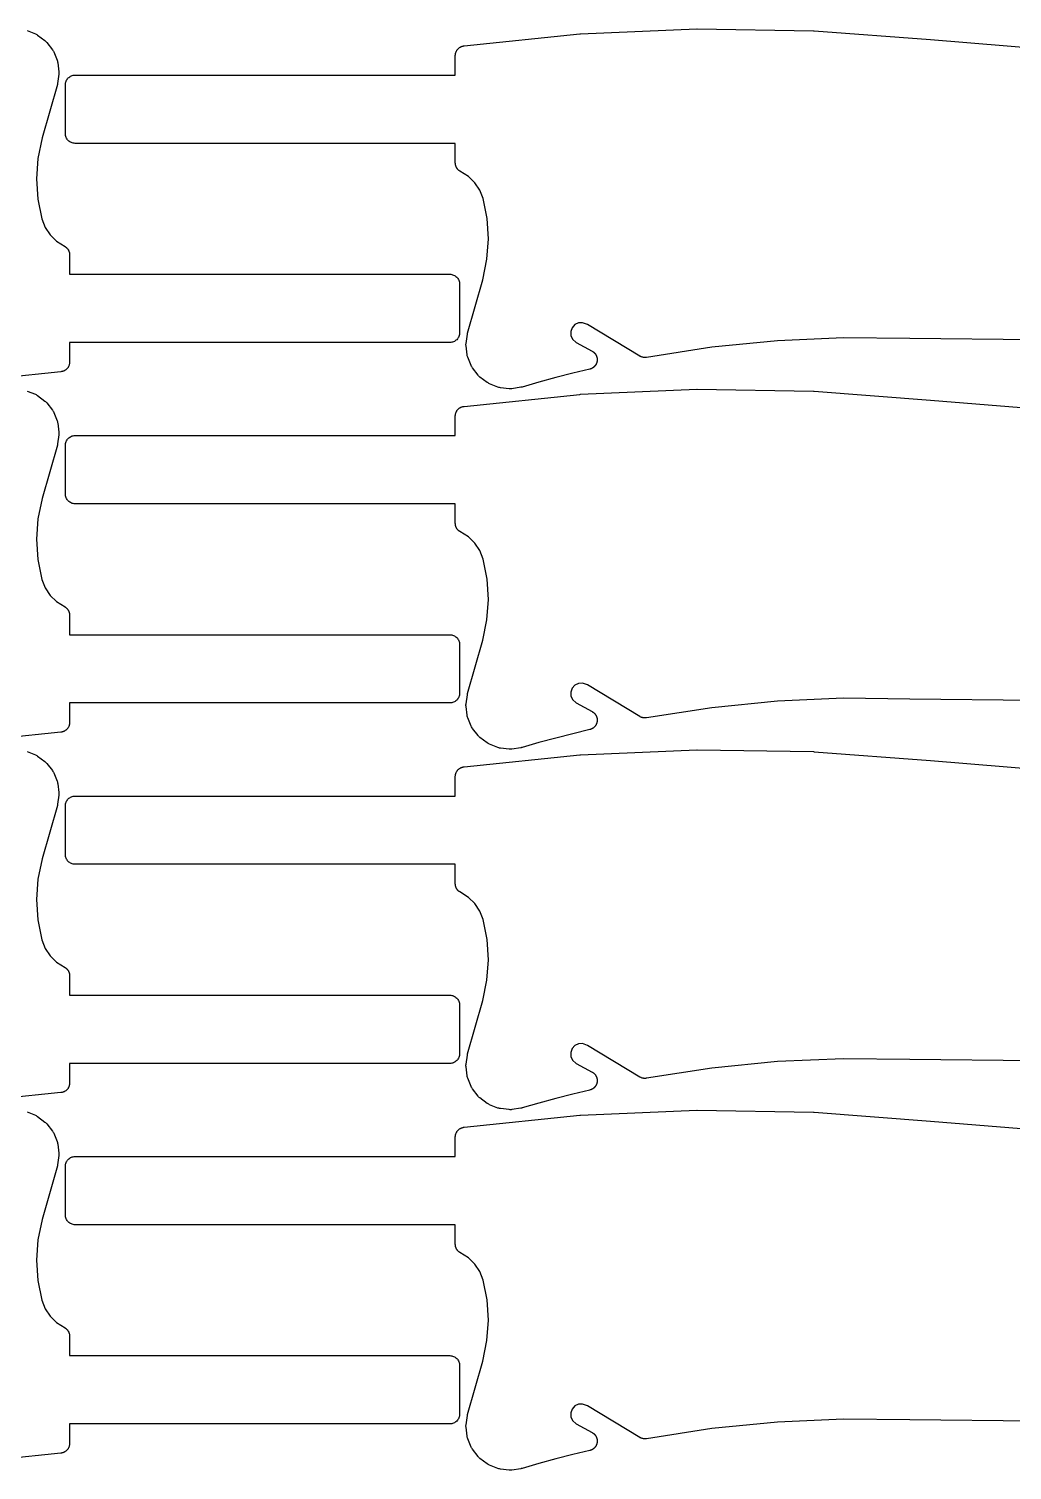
# Model space of a CAD drawing. Header units: metres. Extents: x 0 to 3000, y 0 to 1240.
# Drawn here: x 1096.5 to 1298.2, y 591.6 to 887.3 of the extents above; entities that cross this region are included whole.
import ezdxf

# ---------------------------------------------------------------- set-up
doc = ezdxf.new("R2010")
doc.units = ezdxf.units.M

msp = doc.modelspace()

# ---------------------------------------------------------------- linework, layer by layer
at = {"color": 1}
for points in [[(1302.73, 823.47), (1277.26, 823.74), (1277.26, 823.74), (1277.26, 823.74), (1263.65, 823.9), (1250.12, 823.3), (1236.65, 821.97), (1223.2, 819.89), (1223.19, 819.89), (1223.18, 819.89), (1223.09, 819.88), (1223, 819.87), (1222.99, 819.87), (1222.98, 819.87), (1222.89, 819.87), (1222.81, 819.87), (1222.8, 819.87), (1222.79, 819.87), (1222.7, 819.88), (1222.61, 819.89), (1222.6, 819.89), (1222.59, 819.89), (1222.5, 819.91), (1222.42, 819.92), (1222.41, 819.93), (1222.4, 819.93), (1222.31, 819.95), (1222.23, 819.98), (1222.22, 819.98), (1222.21, 819.98), (1222.13, 820.02), (1222.05, 820.05), (1222.04, 820.06), (1222.03, 820.06), (1221.95, 820.1), (1221.87, 820.14), (1221.87, 820.15), (1221.86, 820.15), (1211.09, 826.64), (1210.09, 827), (1209.28, 826.96), (1208.55, 826.61), (1207.97, 825.98), (1207.68, 825.18), (1207.72, 824.37), (1208.07, 823.63), (1208.81, 822.95), (1212.07, 821.17), (1212.11, 821.15), (1212.16, 821.12), (1212.2, 821.09), (1212.24, 821.07), (1212.28, 821.04), (1212.32, 821.01), (1212.36, 820.98), (1212.4, 820.95), (1212.43, 820.92), (1212.47, 820.88), (1212.5, 820.85), (1212.54, 820.82), (1212.57, 820.78), (1212.61, 820.74), (1212.64, 820.71), (1212.67, 820.67), (1212.7, 820.63), (1212.73, 820.59), (1212.76, 820.55), (1212.79, 820.51), (1212.81, 820.47), (1212.84, 820.43), (1212.86, 820.38), (1212.89, 820.34), (1212.91, 820.3), (1212.93, 820.25), (1212.95, 820.21), (1212.97, 820.17), (1212.98, 820.12), (1213, 820.07), (1213.02, 820.03), (1213.03, 819.98), (1213.04, 819.93), (1213.06, 819.88), (1213.07, 819.84), (1213.08, 819.79), (1213.09, 819.74), (1213.09, 819.69), (1213.1, 819.64), (1213.11, 819.59), (1213.11, 819.54), (1213.11, 819.5), (1213.11, 819.45), (1213.11, 819.4), (1213.11, 819.35), (1213.11, 819.3), (1213.11, 819.25), (1213.1, 819.2), (1213.09, 819.15), (1213.09, 819.1), (1213.08, 819.06), (1213.07, 819.01), (1213.06, 818.96), (1213.05, 818.91), (1213.04, 818.87), (1213.02, 818.82), (1213.01, 818.77), (1212.99, 818.72), (1212.97, 818.68), (1212.96, 818.63), (1212.93, 818.59), (1212.91, 818.54), (1212.89, 818.5), (1212.87, 818.46), (1212.84, 818.42), (1212.82, 818.37), (1212.79, 818.33), (1212.77, 818.29), (1212.74, 818.25), (1212.71, 818.21), (1212.68, 818.17), (1212.65, 818.13), (1212.62, 818.1), (1212.58, 818.06), (1212.55, 818.02), (1212.52, 817.99), (1212.48, 817.96), (1212.44, 817.92), (1212.41, 817.89), (1212.37, 817.86), (1212.33, 817.83), (1212.29, 817.8), (1212.25, 817.77), (1212.21, 817.74), (1212.17, 817.72), (1212.13, 817.69), (1212.08, 817.67), (1212.04, 817.64), (1212, 817.62), (1211.95, 817.6), (1211.91, 817.58), (1211.86, 817.56), (1211.82, 817.54), (1211.77, 817.53), (1211.72, 817.51), (1211.68, 817.5), (1211.63, 817.48), (1211.58, 817.47), (1208.09, 816.63), (1204.62, 815.74), (1201.17, 814.8), (1197.72, 813.81), (1197.69, 813.8), (1197.66, 813.79), (1197.6, 813.78), (1197.53, 813.76), (1197.53, 813.76), (1197.5, 813.76), (1197.47, 813.75), (1195.62, 813.47), (1195.44, 813.45), (1195.26, 813.44), (1195.08, 813.46), (1193.25, 813.67), (1193.08, 813.69), (1192.91, 813.74), (1192.74, 813.79), (1191.02, 814.48), (1190.86, 814.55), (1190.71, 814.64), (1190.56, 814.74), (1189.06, 815.86), (1188.92, 815.98), (1188.79, 816.1), (1188.68, 816.24), (1187.53, 817.73), (1187.43, 817.87), (1187.34, 818.03), (1187.27, 818.19), (1186.56, 819.9), (1186.5, 820.06), (1186.46, 820.23), (1186.43, 820.41), (1186.2, 822.24), (1186.18, 822.41), (1186.19, 822.59), (1186.2, 822.77), (1186.47, 824.63), (1186.47, 824.66), (1186.48, 824.7), (1186.49, 824.76), (1186.5, 824.82), (1186.51, 824.86), (1186.52, 824.89), (1189.62, 835.83), (1190.5, 840.02), (1190.79, 844.19), (1190.52, 848.37), (1189.69, 852.45), (1189, 854.21), (1187.98, 855.73), (1186.68, 857.01), (1184.93, 858.11), (1184.91, 858.12), (1184.89, 858.14), (1184.83, 858.18), (1184.77, 858.22), (1184.75, 858.24), (1184.73, 858.25), (1184.68, 858.3), (1184.62, 858.35), (1184.6, 858.37), (1184.59, 858.38), (1184.54, 858.44), (1184.49, 858.49), (1184.47, 858.51), (1184.45, 858.53), (1184.41, 858.59), (1184.37, 858.65), (1184.35, 858.67), (1184.34, 858.69), (1184.3, 858.75), (1184.26, 858.81), (1184.25, 858.83), (1184.24, 858.86), (1184.21, 858.92), (1184.17, 858.99), (1184.16, 859.01), (1184.15, 859.03), (1184.13, 859.1), (1184.1, 859.17), (1184.09, 859.19), (1184.09, 859.22), (1184.07, 859.29), (1184.05, 859.36), (1184.04, 859.38), (1184.04, 859.41), (1184.03, 859.48), (1184.02, 859.55), (1184.01, 859.58), (1184.01, 859.6), (1184.01, 859.68), (1184, 859.75), (1184, 859.77), (1184, 859.8), (1184, 863.8), (1106, 863.8), (1105.8, 863.81), (1105.61, 863.84), (1105.42, 863.88), (1105.23, 863.95), (1105.06, 864.03), (1104.89, 864.14), (1104.73, 864.25), (1104.59, 864.38), (1104.45, 864.53), (1104.34, 864.69), (1104.24, 864.86), (1104.15, 865.03), (1104.09, 865.22), (1104.04, 865.41), (1104.01, 865.6), (1104, 865.8), (1104, 875.8), (1104.01, 875.99), (1104.04, 876.19), (1104.09, 876.38), (1104.15, 876.56), (1104.24, 876.74), (1104.34, 876.91), (1104.45, 877.07), (1104.59, 877.21), (1104.73, 877.34), (1104.89, 877.46), (1105.06, 877.56), (1105.23, 877.65), (1105.42, 877.71), (1105.61, 877.76), (1105.8, 877.79), (1106, 877.8), (1184, 877.8), (1184, 881.8), (1184, 881.89), (1184.01, 881.98), (1184.01, 881.99), (1184.01, 881.99), (1184.02, 882.09), (1184.04, 882.18), (1184.04, 882.18), (1184.04, 882.19), (1184.06, 882.28), (1184.08, 882.37), (1184.08, 882.37), (1184.09, 882.38), (1184.12, 882.47), (1184.15, 882.55), (1184.15, 882.56), (1184.15, 882.56), (1184.19, 882.65), (1184.23, 882.73), (1184.23, 882.74), (1184.24, 882.74), (1184.28, 882.82), (1184.33, 882.9), (1184.33, 882.91), (1184.34, 882.91), (1184.39, 882.98), (1184.45, 883.06), (1184.45, 883.06), (1184.45, 883.07), (1184.52, 883.14), (1184.58, 883.21), (1184.58, 883.21), (1184.59, 883.21), (1184.65, 883.28), (1184.72, 883.34), (1184.73, 883.34), (1184.73, 883.34), (1184.81, 883.4), (1184.88, 883.46), (1184.88, 883.46), (1184.89, 883.46), (1184.97, 883.51), (1185.05, 883.56), (1185.05, 883.56), (1185.06, 883.56), (1185.14, 883.6), (1185.23, 883.64), (1185.23, 883.64), (1185.23, 883.65), (1185.32, 883.68), (1185.41, 883.71), (1185.41, 883.71), (1185.42, 883.71), (1185.51, 883.74), (1185.6, 883.76), (1185.6, 883.76), (1185.61, 883.76), (1185.7, 883.77), (1185.79, 883.79), (1209.56, 886.25), (1209.68, 886.26), (1233.53, 887.29), (1233.65, 887.29), (1257.52, 886.9), (1257.64, 886.89), (1281.46, 885.07), (1281.46, 885.07), (1281.47, 885.07), (1321.25, 881.82)], [(1096.13, 886.94), (1097.85, 886.26), (1098.01, 886.19), (1098.16, 886.1), (1098.31, 886), (1099.81, 884.87), (1099.95, 884.76), (1100.08, 884.63), (1100.19, 884.49), (1101.34, 883.01), (1101.44, 882.86), (1101.53, 882.71), (1101.6, 882.55), (1102.31, 880.84), (1102.37, 880.67), (1102.41, 880.5), (1102.44, 880.33), (1102.67, 878.5), (1102.69, 878.32), (1102.69, 878.14), (1102.67, 877.97), (1102.4, 876.11), (1102.4, 876.07), (1102.39, 876.04), (1102.38, 875.98), (1102.37, 875.92), (1102.36, 875.88), (1102.35, 875.85), (1099.25, 864.9), (1098.37, 860.72), (1098.08, 856.55), (1098.35, 852.37), (1099.18, 848.29), (1099.87, 846.53), (1100.89, 845.01), (1102.19, 843.73), (1103.94, 842.63), (1103.96, 842.61), (1103.98, 842.6), (1104.04, 842.56), (1104.1, 842.52), (1104.12, 842.5), (1104.14, 842.48), (1104.19, 842.43), (1104.25, 842.39), (1104.27, 842.37), (1104.29, 842.35), (1104.33, 842.3), (1104.38, 842.25), (1104.4, 842.23), (1104.42, 842.21), (1104.46, 842.15), (1104.5, 842.09), (1104.52, 842.07), (1104.53, 842.05), (1104.57, 841.99), (1104.61, 841.93), (1104.62, 841.9), (1104.63, 841.88), (1104.67, 841.81), (1104.7, 841.75), (1104.71, 841.73), (1104.72, 841.7), (1104.74, 841.63), (1104.77, 841.57), (1104.78, 841.54), (1104.78, 841.52), (1104.8, 841.45), (1104.82, 841.38), (1104.83, 841.35), (1104.83, 841.33), (1104.84, 841.26), (1104.86, 841.18), (1104.86, 841.16), (1104.86, 841.13), (1104.86, 841.06), (1104.87, 840.99), (1104.87, 840.96), (1104.87, 840.94), (1104.87, 836.94), (1182.87, 836.94), (1183.07, 836.93), (1183.26, 836.9), (1183.45, 836.85), (1183.64, 836.78), (1183.81, 836.7), (1183.98, 836.6), (1184.14, 836.48), (1184.29, 836.35), (1184.42, 836.21), (1184.53, 836.05), (1184.63, 835.88), (1184.72, 835.7), (1184.78, 835.52), (1184.83, 835.33), (1184.86, 835.13), (1184.87, 834.94), (1184.87, 824.94), (1184.86, 824.74), (1184.83, 824.55), (1184.78, 824.36), (1184.72, 824.17), (1184.63, 823.99), (1184.53, 823.83), (1184.42, 823.67), (1184.29, 823.52), (1184.14, 823.39), (1183.98, 823.27), (1183.81, 823.17), (1183.64, 823.09), (1183.45, 823.02), (1183.26, 822.98), (1183.07, 822.95), (1182.87, 822.94), (1104.87, 822.94), (1104.87, 818.94), (1104.87, 818.84), (1104.86, 818.75), (1104.86, 818.75), (1104.86, 818.74), (1104.85, 818.65), (1104.83, 818.56), (1104.83, 818.55), (1104.83, 818.55), (1104.81, 818.46), (1104.79, 818.37), (1104.79, 818.36), (1104.78, 818.36), (1104.75, 818.27), (1104.72, 818.18), (1104.72, 818.18), (1104.72, 818.17), (1104.68, 818.09), (1104.64, 818), (1104.64, 818), (1104.63, 817.99), (1104.59, 817.91), (1104.54, 817.83), (1104.54, 817.83), (1104.53, 817.83), (1104.48, 817.75), (1104.42, 817.68), (1104.42, 817.67), (1104.42, 817.67), (1104.35, 817.6), (1104.29, 817.53), (1104.29, 817.53), (1104.29, 817.52), (1104.22, 817.46), (1104.15, 817.4), (1104.14, 817.39), (1104.14, 817.39), (1104.06, 817.34), (1103.99, 817.28), (1103.99, 817.28), (1103.98, 817.27), (1103.9, 817.23), (1103.82, 817.18), (1103.82, 817.18), (1103.81, 817.17), (1103.73, 817.13), (1103.65, 817.09), (1103.64, 817.09), (1103.64, 817.09), (1103.55, 817.06), (1103.46, 817.03), (1103.46, 817.02), (1103.45, 817.02), (1103.36, 817), (1103.27, 816.98), (1103.27, 816.98), (1103.26, 816.98), (1103.17, 816.96), (1103.08, 816.95), (1079.31, 814.49)], [(1302.73, 749.52), (1277.26, 749.79), (1277.26, 749.79), (1277.26, 749.79), (1263.65, 749.95), (1250.12, 749.35), (1236.65, 748.02), (1223.2, 745.94), (1223.19, 745.94), (1223.18, 745.94), (1223.09, 745.93), (1223, 745.92), (1222.99, 745.92), (1222.98, 745.92), (1222.89, 745.92), (1222.81, 745.92), (1222.8, 745.92), (1222.79, 745.92), (1222.7, 745.93), (1222.61, 745.94), (1222.6, 745.94), (1222.59, 745.94), (1222.5, 745.96), (1222.42, 745.97), (1222.41, 745.98), (1222.4, 745.98), (1222.31, 746), (1222.23, 746.03), (1222.22, 746.03), (1222.21, 746.04), (1222.13, 746.07), (1222.05, 746.1), (1222.04, 746.11), (1222.03, 746.11), (1221.95, 746.15), (1221.87, 746.19), (1221.87, 746.2), (1221.86, 746.2), (1211.09, 752.69), (1210.09, 753.05), (1209.28, 753.01), (1208.55, 752.66), (1207.97, 752.03), (1207.68, 751.23), (1207.72, 750.42), (1208.07, 749.68), (1208.81, 749), (1212.07, 747.22), (1212.11, 747.2), (1212.16, 747.17), (1212.2, 747.14), (1212.24, 747.12), (1212.28, 747.09), (1212.32, 747.06), (1212.36, 747.03), (1212.4, 747), (1212.43, 746.97), (1212.47, 746.94), (1212.5, 746.9), (1212.54, 746.87), (1212.57, 746.83), (1212.61, 746.8), (1212.64, 746.76), (1212.67, 746.72), (1212.7, 746.68), (1212.73, 746.64), (1212.76, 746.6), (1212.79, 746.56), (1212.81, 746.52), (1212.84, 746.48), (1212.86, 746.44), (1212.89, 746.39), (1212.91, 746.35), (1212.93, 746.3), (1212.95, 746.26), (1212.97, 746.22), (1212.98, 746.17), (1213, 746.12), (1213.02, 746.08), (1213.03, 746.03), (1213.04, 745.98), (1213.06, 745.93), (1213.07, 745.89), (1213.08, 745.84), (1213.09, 745.79), (1213.09, 745.74), (1213.1, 745.69), (1213.11, 745.65), (1213.11, 745.6), (1213.11, 745.55), (1213.11, 745.5), (1213.11, 745.45), (1213.11, 745.4), (1213.11, 745.35), (1213.11, 745.3), (1213.1, 745.25), (1213.09, 745.2), (1213.09, 745.15), (1213.08, 745.11), (1213.07, 745.06), (1213.06, 745.01), (1213.05, 744.96), (1213.04, 744.92), (1213.02, 744.87), (1213.01, 744.82), (1212.99, 744.78), (1212.97, 744.73), (1212.96, 744.68), (1212.93, 744.64), (1212.91, 744.59), (1212.89, 744.55), (1212.87, 744.51), (1212.84, 744.47), (1212.82, 744.42), (1212.79, 744.38), (1212.77, 744.34), (1212.74, 744.3), (1212.71, 744.26), (1212.68, 744.22), (1212.65, 744.18), (1212.62, 744.15), (1212.58, 744.11), (1212.55, 744.08), (1212.52, 744.04), (1212.48, 744.01), (1212.44, 743.97), (1212.41, 743.94), (1212.37, 743.91), (1212.33, 743.88), (1212.29, 743.85), (1212.25, 743.82), (1212.21, 743.79), (1212.17, 743.77), (1212.13, 743.74), (1212.08, 743.72), (1212.04, 743.69), (1212, 743.67), (1211.95, 743.65), (1211.91, 743.63), (1211.86, 743.61), (1211.82, 743.6), (1211.77, 743.58), (1211.72, 743.56), (1211.68, 743.55), (1211.63, 743.54), (1211.58, 743.52), (1208.09, 742.68), (1204.62, 741.79), (1201.17, 740.85), (1197.72, 739.86), (1197.69, 739.85), (1197.66, 739.84), (1197.6, 739.83), (1197.53, 739.81), (1197.53, 739.81), (1197.5, 739.81), (1197.47, 739.8), (1195.62, 739.52), (1195.44, 739.5), (1195.26, 739.49), (1195.08, 739.51), (1193.25, 739.72), (1193.08, 739.74), (1192.91, 739.79), (1192.74, 739.84), (1191.02, 740.53), (1190.86, 740.6), (1190.71, 740.69), (1190.56, 740.79), (1189.06, 741.92), (1188.92, 742.03), (1188.79, 742.16), (1188.68, 742.29), (1187.53, 743.78), (1187.43, 743.92), (1187.34, 744.08), (1187.27, 744.24), (1186.56, 745.95), (1186.5, 746.11), (1186.46, 746.28), (1186.43, 746.46), (1186.2, 748.29), (1186.18, 748.46), (1186.19, 748.64), (1186.2, 748.82), (1186.47, 750.68), (1186.47, 750.71), (1186.48, 750.75), (1186.49, 750.81), (1186.5, 750.87), (1186.51, 750.91), (1186.52, 750.94), (1189.62, 761.89), (1190.5, 766.07), (1190.79, 770.24), (1190.52, 774.42), (1189.69, 778.5), (1189, 780.26), (1187.98, 781.78), (1186.68, 783.06), (1184.93, 784.16), (1184.91, 784.17), (1184.89, 784.19), (1184.83, 784.23), (1184.77, 784.27), (1184.75, 784.29), (1184.73, 784.3), (1184.68, 784.35), (1184.62, 784.4), (1184.6, 784.42), (1184.59, 784.44), (1184.54, 784.49), (1184.49, 784.54), (1184.47, 784.56), (1184.45, 784.58), (1184.41, 784.64), (1184.37, 784.7), (1184.35, 784.72), (1184.34, 784.74), (1184.3, 784.8), (1184.26, 784.86), (1184.25, 784.88), (1184.24, 784.91), (1184.21, 784.97), (1184.17, 785.04), (1184.16, 785.06), (1184.15, 785.08), (1184.13, 785.15), (1184.1, 785.22), (1184.09, 785.24), (1184.09, 785.27), (1184.07, 785.34), (1184.05, 785.41), (1184.04, 785.43), (1184.04, 785.46), (1184.03, 785.53), (1184.02, 785.6), (1184.01, 785.63), (1184.01, 785.65), (1184.01, 785.73), (1184, 785.8), (1184, 785.82), (1184, 785.85), (1184, 789.85), (1106, 789.85), (1105.8, 789.86), (1105.61, 789.89), (1105.42, 789.94), (1105.23, 790), (1105.06, 790.09), (1104.89, 790.19), (1104.73, 790.3), (1104.59, 790.44), (1104.45, 790.58), (1104.34, 790.74), (1104.24, 790.91), (1104.15, 791.08), (1104.09, 791.27), (1104.04, 791.46), (1104.01, 791.65), (1104, 791.85), (1104, 801.85), (1104.01, 802.05), (1104.04, 802.24), (1104.09, 802.43), (1104.15, 802.61), (1104.24, 802.79), (1104.34, 802.96), (1104.45, 803.12), (1104.59, 803.26), (1104.73, 803.4), (1104.89, 803.51), (1105.06, 803.61), (1105.23, 803.7), (1105.42, 803.76), (1105.61, 803.81), (1105.8, 803.84), (1106, 803.85), (1184, 803.85), (1184, 807.85), (1184, 807.94), (1184.01, 808.04), (1184.01, 808.04), (1184.01, 808.05), (1184.02, 808.14), (1184.04, 808.23), (1184.04, 808.23), (1184.04, 808.24), (1184.06, 808.33), (1184.08, 808.42), (1184.08, 808.43), (1184.09, 808.43), (1184.12, 808.52), (1184.15, 808.61), (1184.15, 808.61), (1184.15, 808.61), (1184.19, 808.7), (1184.23, 808.78), (1184.23, 808.79), (1184.24, 808.79), (1184.28, 808.87), (1184.33, 808.95), (1184.33, 808.96), (1184.34, 808.96), (1184.39, 809.04), (1184.45, 809.11), (1184.45, 809.11), (1184.45, 809.12), (1184.52, 809.19), (1184.58, 809.26), (1184.58, 809.26), (1184.59, 809.26), (1184.65, 809.33), (1184.72, 809.39), (1184.73, 809.39), (1184.73, 809.4), (1184.81, 809.45), (1184.88, 809.51), (1184.88, 809.51), (1184.89, 809.51), (1184.97, 809.56), (1185.05, 809.61), (1185.05, 809.61), (1185.06, 809.61), (1185.14, 809.65), (1185.23, 809.69), (1185.23, 809.7), (1185.23, 809.7), (1185.32, 809.73), (1185.41, 809.76), (1185.41, 809.76), (1185.42, 809.76), (1185.51, 809.79), (1185.6, 809.81), (1185.6, 809.81), (1185.61, 809.81), (1185.7, 809.82), (1185.79, 809.84), (1209.56, 812.3), (1209.68, 812.31), (1233.53, 813.34), (1233.65, 813.34), (1257.52, 812.95), (1257.64, 812.94), (1281.46, 811.12), (1281.46, 811.12), (1281.47, 811.12), (1321.25, 807.88)], [(1096.13, 812.99), (1097.85, 812.31), (1098.01, 812.24), (1098.16, 812.15), (1098.31, 812.05), (1099.81, 810.92), (1099.95, 810.81), (1100.08, 810.68), (1100.19, 810.55), (1101.34, 809.06), (1101.44, 808.91), (1101.53, 808.76), (1101.6, 808.6), (1102.31, 806.89), (1102.37, 806.72), (1102.41, 806.55), (1102.44, 806.38), (1102.67, 804.55), (1102.69, 804.37), (1102.69, 804.19), (1102.67, 804.02), (1102.4, 802.16), (1102.4, 802.12), (1102.39, 802.09), (1102.38, 802.03), (1102.37, 801.97), (1102.36, 801.93), (1102.35, 801.9), (1099.25, 790.95), (1098.37, 786.77), (1098.08, 782.6), (1098.35, 778.42), (1099.18, 774.34), (1099.87, 772.58), (1100.89, 771.06), (1102.19, 769.78), (1103.94, 768.68), (1103.96, 768.66), (1103.98, 768.65), (1104.04, 768.61), (1104.1, 768.57), (1104.12, 768.55), (1104.14, 768.53), (1104.19, 768.49), (1104.25, 768.44), (1104.27, 768.42), (1104.29, 768.4), (1104.33, 768.35), (1104.38, 768.3), (1104.4, 768.28), (1104.42, 768.26), (1104.46, 768.2), (1104.5, 768.14), (1104.52, 768.12), (1104.53, 768.1), (1104.57, 768.04), (1104.61, 767.98), (1104.62, 767.95), (1104.63, 767.93), (1104.67, 767.87), (1104.7, 767.8), (1104.71, 767.78), (1104.72, 767.75), (1104.74, 767.68), (1104.77, 767.62), (1104.78, 767.59), (1104.78, 767.57), (1104.8, 767.5), (1104.82, 767.43), (1104.83, 767.4), (1104.83, 767.38), (1104.84, 767.31), (1104.86, 767.24), (1104.86, 767.21), (1104.86, 767.18), (1104.86, 767.11), (1104.87, 767.04), (1104.87, 767.01), (1104.87, 766.99), (1104.87, 762.99), (1182.87, 762.99), (1183.07, 762.98), (1183.26, 762.95), (1183.45, 762.9), (1183.64, 762.84), (1183.81, 762.75), (1183.98, 762.65), (1184.14, 762.53), (1184.29, 762.4), (1184.42, 762.26), (1184.53, 762.1), (1184.63, 761.93), (1184.72, 761.75), (1184.78, 761.57), (1184.83, 761.38), (1184.86, 761.18), (1184.87, 760.99), (1184.87, 750.99), (1184.86, 750.79), (1184.83, 750.6), (1184.78, 750.41), (1184.72, 750.22), (1184.63, 750.04), (1184.53, 749.88), (1184.42, 749.72), (1184.29, 749.57), (1184.14, 749.44), (1183.98, 749.32), (1183.81, 749.22), (1183.64, 749.14), (1183.45, 749.07), (1183.26, 749.03), (1183.07, 749), (1182.87, 748.99), (1104.87, 748.99), (1104.87, 744.99), (1104.87, 744.89), (1104.86, 744.8), (1104.86, 744.8), (1104.86, 744.79), (1104.85, 744.7), (1104.83, 744.61), (1104.83, 744.6), (1104.83, 744.6), (1104.81, 744.51), (1104.79, 744.42), (1104.79, 744.41), (1104.78, 744.41), (1104.75, 744.32), (1104.72, 744.23), (1104.72, 744.23), (1104.72, 744.22), (1104.68, 744.14), (1104.64, 744.05), (1104.64, 744.05), (1104.63, 744.04), (1104.59, 743.96), (1104.54, 743.88), (1104.54, 743.88), (1104.53, 743.88), (1104.48, 743.8), (1104.42, 743.73), (1104.42, 743.72), (1104.42, 743.72), (1104.35, 743.65), (1104.29, 743.58), (1104.29, 743.58), (1104.29, 743.57), (1104.22, 743.51), (1104.15, 743.45), (1104.14, 743.45), (1104.14, 743.44), (1104.06, 743.39), (1103.99, 743.33), (1103.99, 743.33), (1103.98, 743.32), (1103.9, 743.28), (1103.82, 743.23), (1103.82, 743.23), (1103.81, 743.22), (1103.73, 743.18), (1103.65, 743.14), (1103.64, 743.14), (1103.64, 743.14), (1103.55, 743.11), (1103.46, 743.08), (1103.46, 743.08), (1103.45, 743.07), (1103.36, 743.05), (1103.27, 743.03), (1103.27, 743.03), (1103.26, 743.03), (1103.17, 743.01), (1103.08, 743), (1079.31, 740.54)], [(1302.73, 675.57), (1277.26, 675.84), (1277.26, 675.84), (1277.26, 675.84), (1263.65, 676), (1250.12, 675.41), (1236.65, 674.07), (1223.2, 671.99), (1223.19, 671.99), (1223.18, 671.99), (1223.09, 671.98), (1223, 671.97), (1222.99, 671.97), (1222.98, 671.97), (1222.89, 671.97), (1222.81, 671.97), (1222.8, 671.97), (1222.79, 671.97), (1222.7, 671.98), (1222.61, 671.99), (1222.6, 671.99), (1222.59, 671.99), (1222.5, 672.01), (1222.42, 672.02), (1222.41, 672.03), (1222.4, 672.03), (1222.31, 672.05), (1222.23, 672.08), (1222.22, 672.08), (1222.21, 672.09), (1222.13, 672.12), (1222.05, 672.15), (1222.04, 672.16), (1222.03, 672.16), (1221.95, 672.2), (1221.87, 672.25), (1221.87, 672.25), (1221.86, 672.25), (1211.09, 678.74), (1210.09, 679.1), (1209.28, 679.06), (1208.55, 678.72), (1207.97, 678.09), (1207.68, 677.28), (1207.72, 676.47), (1208.07, 675.73), (1208.81, 675.05), (1212.07, 673.27), (1212.11, 673.25), (1212.16, 673.22), (1212.2, 673.2), (1212.24, 673.17), (1212.28, 673.14), (1212.32, 673.11), (1212.36, 673.08), (1212.4, 673.05), (1212.43, 673.02), (1212.47, 672.99), (1212.5, 672.95), (1212.54, 672.92), (1212.57, 672.88), (1212.61, 672.85), (1212.64, 672.81), (1212.67, 672.77), (1212.7, 672.73), (1212.73, 672.69), (1212.76, 672.65), (1212.79, 672.61), (1212.81, 672.57), (1212.84, 672.53), (1212.86, 672.49), (1212.89, 672.44), (1212.91, 672.4), (1212.93, 672.36), (1212.95, 672.31), (1212.97, 672.27), (1212.98, 672.22), (1213, 672.17), (1213.02, 672.13), (1213.03, 672.08), (1213.04, 672.03), (1213.06, 671.98), (1213.07, 671.94), (1213.08, 671.89), (1213.09, 671.84), (1213.09, 671.79), (1213.1, 671.74), (1213.11, 671.7), (1213.11, 671.65), (1213.11, 671.6), (1213.11, 671.55), (1213.11, 671.5), (1213.11, 671.45), (1213.11, 671.4), (1213.11, 671.35), (1213.1, 671.3), (1213.09, 671.25), (1213.09, 671.21), (1213.08, 671.16), (1213.07, 671.11), (1213.06, 671.06), (1213.05, 671.01), (1213.04, 670.97), (1213.02, 670.92), (1213.01, 670.87), (1212.99, 670.83), (1212.97, 670.78), (1212.96, 670.74), (1212.93, 670.69), (1212.91, 670.65), (1212.89, 670.6), (1212.87, 670.56), (1212.84, 670.52), (1212.82, 670.47), (1212.79, 670.43), (1212.77, 670.39), (1212.74, 670.35), (1212.71, 670.31), (1212.68, 670.27), (1212.65, 670.23), (1212.62, 670.2), (1212.58, 670.16), (1212.55, 670.13), (1212.52, 670.09), (1212.48, 670.06), (1212.44, 670.02), (1212.41, 669.99), (1212.37, 669.96), (1212.33, 669.93), (1212.29, 669.9), (1212.25, 669.87), (1212.21, 669.84), (1212.17, 669.82), (1212.13, 669.79), (1212.08, 669.77), (1212.04, 669.74), (1212, 669.72), (1211.95, 669.7), (1211.91, 669.68), (1211.86, 669.66), (1211.82, 669.65), (1211.77, 669.63), (1211.72, 669.61), (1211.68, 669.6), (1211.63, 669.59), (1211.58, 669.57), (1208.09, 668.73), (1204.62, 667.84), (1201.17, 666.9), (1197.72, 665.91), (1197.69, 665.9), (1197.66, 665.89), (1197.6, 665.88), (1197.53, 665.86), (1197.53, 665.86), (1197.5, 665.86), (1197.47, 665.85), (1195.62, 665.57), (1195.44, 665.55), (1195.26, 665.54), (1195.08, 665.56), (1193.25, 665.77), (1193.08, 665.79), (1192.91, 665.84), (1192.74, 665.89), (1191.02, 666.58), (1190.86, 666.65), (1190.71, 666.74), (1190.56, 666.84), (1189.06, 667.97), (1188.92, 668.08), (1188.79, 668.21), (1188.68, 668.34), (1187.53, 669.83), (1187.43, 669.97), (1187.34, 670.13), (1187.27, 670.29), (1186.56, 672), (1186.5, 672.16), (1186.46, 672.33), (1186.43, 672.51), (1186.2, 674.34), (1186.18, 674.52), (1186.19, 674.69), (1186.2, 674.87), (1186.47, 676.73), (1186.47, 676.76), (1186.48, 676.8), (1186.49, 676.86), (1186.5, 676.92), (1186.51, 676.96), (1186.52, 676.99), (1189.62, 687.94), (1190.5, 692.12), (1190.79, 696.29), (1190.52, 700.47), (1189.69, 704.55), (1189, 706.31), (1187.98, 707.83), (1186.68, 709.11), (1184.93, 710.21), (1184.91, 710.22), (1184.89, 710.24), (1184.83, 710.28), (1184.77, 710.32), (1184.75, 710.34), (1184.73, 710.35), (1184.68, 710.4), (1184.62, 710.45), (1184.6, 710.47), (1184.59, 710.49), (1184.54, 710.54), (1184.49, 710.59), (1184.47, 710.61), (1184.45, 710.63), (1184.41, 710.69), (1184.37, 710.75), (1184.35, 710.77), (1184.34, 710.79), (1184.3, 710.85), (1184.26, 710.91), (1184.25, 710.94), (1184.24, 710.96), (1184.21, 711.02), (1184.17, 711.09), (1184.16, 711.11), (1184.15, 711.13), (1184.13, 711.2), (1184.1, 711.27), (1184.09, 711.3), (1184.09, 711.32), (1184.07, 711.39), (1184.05, 711.46), (1184.04, 711.48), (1184.04, 711.51), (1184.03, 711.58), (1184.02, 711.65), (1184.01, 711.68), (1184.01, 711.7), (1184.01, 711.78), (1184, 711.85), (1184, 711.87), (1184, 711.9), (1184, 715.9), (1106, 715.9), (1105.8, 715.91), (1105.61, 715.94), (1105.42, 715.99), (1105.23, 716.05), (1105.06, 716.14), (1104.89, 716.24), (1104.73, 716.35), (1104.59, 716.49), (1104.45, 716.63), (1104.34, 716.79), (1104.24, 716.96), (1104.15, 717.13), (1104.09, 717.32), (1104.04, 717.51), (1104.01, 717.7), (1104, 717.9), (1104, 727.9), (1104.01, 728.1), (1104.04, 728.29), (1104.09, 728.48), (1104.15, 728.67), (1104.24, 728.84), (1104.34, 729.01), (1104.45, 729.17), (1104.59, 729.31), (1104.73, 729.45), (1104.89, 729.56), (1105.06, 729.66), (1105.23, 729.75), (1105.42, 729.81), (1105.61, 729.86), (1105.8, 729.89), (1106, 729.9), (1184, 729.9), (1184, 733.9), (1184, 733.99), (1184.01, 734.09), (1184.01, 734.09), (1184.01, 734.1), (1184.02, 734.19), (1184.04, 734.28), (1184.04, 734.29), (1184.04, 734.29), (1184.06, 734.38), (1184.08, 734.47), (1184.08, 734.48), (1184.09, 734.48), (1184.12, 734.57), (1184.15, 734.66), (1184.15, 734.66), (1184.15, 734.67), (1184.19, 734.75), (1184.23, 734.83), (1184.23, 734.84), (1184.24, 734.84), (1184.28, 734.92), (1184.33, 735), (1184.33, 735.01), (1184.34, 735.01), (1184.39, 735.09), (1184.45, 735.16), (1184.45, 735.16), (1184.45, 735.17), (1184.52, 735.24), (1184.58, 735.31), (1184.58, 735.31), (1184.59, 735.31), (1184.65, 735.38), (1184.72, 735.44), (1184.73, 735.44), (1184.73, 735.45), (1184.81, 735.5), (1184.88, 735.56), (1184.88, 735.56), (1184.89, 735.56), (1184.97, 735.61), (1185.05, 735.66), (1185.05, 735.66), (1185.06, 735.66), (1185.14, 735.7), (1185.23, 735.74), (1185.23, 735.75), (1185.23, 735.75), (1185.32, 735.78), (1185.41, 735.81), (1185.41, 735.81), (1185.42, 735.81), (1185.51, 735.84), (1185.6, 735.86), (1185.6, 735.86), (1185.61, 735.86), (1185.7, 735.88), (1185.79, 735.89), (1209.56, 738.35), (1209.68, 738.36), (1233.53, 739.39), (1233.65, 739.39), (1257.52, 739), (1257.64, 738.99), (1281.46, 737.17), (1281.46, 737.17), (1281.47, 737.17), (1321.25, 733.93)], [(1096.13, 739.04), (1097.85, 738.36), (1098.01, 738.29), (1098.16, 738.2), (1098.31, 738.1), (1099.81, 736.97), (1099.95, 736.86), (1100.08, 736.73), (1100.19, 736.6), (1101.34, 735.11), (1101.44, 734.96), (1101.53, 734.81), (1101.6, 734.65), (1102.31, 732.94), (1102.37, 732.78), (1102.41, 732.61), (1102.44, 732.43), (1102.67, 730.6), (1102.69, 730.42), (1102.69, 730.25), (1102.67, 730.07), (1102.4, 728.21), (1102.4, 728.17), (1102.39, 728.14), (1102.38, 728.08), (1102.37, 728.02), (1102.36, 727.98), (1102.35, 727.95), (1099.25, 717), (1098.37, 712.82), (1098.08, 708.65), (1098.35, 704.47), (1099.18, 700.39), (1099.87, 698.63), (1100.89, 697.11), (1102.19, 695.83), (1103.94, 694.73), (1103.96, 694.71), (1103.98, 694.7), (1104.04, 694.66), (1104.1, 694.62), (1104.12, 694.6), (1104.14, 694.58), (1104.19, 694.54), (1104.25, 694.49), (1104.27, 694.47), (1104.29, 694.45), (1104.33, 694.4), (1104.38, 694.35), (1104.4, 694.33), (1104.42, 694.31), (1104.46, 694.25), (1104.5, 694.19), (1104.52, 694.17), (1104.53, 694.15), (1104.57, 694.09), (1104.61, 694.03), (1104.62, 694), (1104.63, 693.98), (1104.67, 693.92), (1104.7, 693.85), (1104.71, 693.83), (1104.72, 693.8), (1104.74, 693.74), (1104.77, 693.67), (1104.78, 693.64), (1104.78, 693.62), (1104.8, 693.55), (1104.82, 693.48), (1104.83, 693.45), (1104.83, 693.43), (1104.84, 693.36), (1104.86, 693.29), (1104.86, 693.26), (1104.86, 693.23), (1104.86, 693.16), (1104.87, 693.09), (1104.87, 693.06), (1104.87, 693.04), (1104.87, 689.04), (1182.87, 689.04), (1183.07, 689.03), (1183.26, 689), (1183.45, 688.95), (1183.64, 688.89), (1183.81, 688.8), (1183.98, 688.7), (1184.14, 688.58), (1184.29, 688.45), (1184.42, 688.31), (1184.53, 688.15), (1184.63, 687.98), (1184.72, 687.8), (1184.78, 687.62), (1184.83, 687.43), (1184.86, 687.23), (1184.87, 687.04), (1184.87, 677.04), (1184.86, 676.84), (1184.83, 676.65), (1184.78, 676.46), (1184.72, 676.27), (1184.63, 676.1), (1184.53, 675.93), (1184.42, 675.77), (1184.29, 675.62), (1184.14, 675.49), (1183.98, 675.38), (1183.81, 675.27), (1183.64, 675.19), (1183.45, 675.12), (1183.26, 675.08), (1183.07, 675.05), (1182.87, 675.04), (1104.87, 675.04), (1104.87, 671.04), (1104.87, 670.95), (1104.86, 670.85), (1104.86, 670.85), (1104.86, 670.84), (1104.85, 670.75), (1104.83, 670.66), (1104.83, 670.65), (1104.83, 670.65), (1104.81, 670.56), (1104.79, 670.47), (1104.79, 670.46), (1104.78, 670.46), (1104.75, 670.37), (1104.72, 670.28), (1104.72, 670.28), (1104.72, 670.27), (1104.68, 670.19), (1104.64, 670.1), (1104.64, 670.1), (1104.63, 670.1), (1104.59, 670.02), (1104.54, 669.94), (1104.54, 669.93), (1104.53, 669.93), (1104.48, 669.85), (1104.42, 669.78), (1104.42, 669.77), (1104.42, 669.77), (1104.35, 669.7), (1104.29, 669.63), (1104.29, 669.63), (1104.29, 669.62), (1104.22, 669.56), (1104.15, 669.5), (1104.14, 669.5), (1104.14, 669.49), (1104.06, 669.44), (1103.99, 669.38), (1103.99, 669.38), (1103.98, 669.38), (1103.9, 669.33), (1103.82, 669.28), (1103.82, 669.28), (1103.81, 669.27), (1103.73, 669.23), (1103.65, 669.19), (1103.64, 669.19), (1103.64, 669.19), (1103.55, 669.16), (1103.46, 669.13), (1103.46, 669.13), (1103.45, 669.12), (1103.36, 669.1), (1103.27, 669.08), (1103.27, 669.08), (1103.26, 669.08), (1103.17, 669.06), (1103.08, 669.05), (1079.31, 666.59)], [(1302.73, 601.62), (1277.26, 601.9), (1277.26, 601.9), (1277.26, 601.9), (1263.65, 602.05), (1250.12, 601.46), (1236.65, 600.12), (1223.2, 598.04), (1223.19, 598.04), (1223.18, 598.04), (1223.09, 598.03), (1223, 598.02), (1222.99, 598.02), (1222.98, 598.02), (1222.89, 598.02), (1222.81, 598.02), (1222.8, 598.02), (1222.79, 598.02), (1222.7, 598.03), (1222.61, 598.04), (1222.6, 598.04), (1222.59, 598.04), (1222.5, 598.06), (1222.42, 598.07), (1222.41, 598.08), (1222.4, 598.08), (1222.31, 598.11), (1222.23, 598.13), (1222.22, 598.13), (1222.21, 598.14), (1222.13, 598.17), (1222.05, 598.2), (1222.04, 598.21), (1222.03, 598.21), (1221.95, 598.25), (1221.87, 598.3), (1221.87, 598.3), (1221.86, 598.3), (1211.09, 604.79), (1210.09, 605.15), (1209.28, 605.11), (1208.55, 604.77), (1207.97, 604.14), (1207.68, 603.33), (1207.72, 602.52), (1208.07, 601.78), (1208.81, 601.1), (1212.07, 599.32), (1212.11, 599.3), (1212.16, 599.27), (1212.2, 599.25), (1212.24, 599.22), (1212.28, 599.19), (1212.32, 599.16), (1212.36, 599.13), (1212.4, 599.1), (1212.43, 599.07), (1212.47, 599.04), (1212.5, 599), (1212.54, 598.97), (1212.57, 598.93), (1212.61, 598.9), (1212.64, 598.86), (1212.67, 598.82), (1212.7, 598.78), (1212.73, 598.74), (1212.76, 598.7), (1212.79, 598.66), (1212.81, 598.62), (1212.84, 598.58), (1212.86, 598.54), (1212.89, 598.49), (1212.91, 598.45), (1212.93, 598.41), (1212.95, 598.36), (1212.97, 598.32), (1212.98, 598.27), (1213, 598.22), (1213.02, 598.18), (1213.03, 598.13), (1213.04, 598.08), (1213.06, 598.04), (1213.07, 597.99), (1213.08, 597.94), (1213.09, 597.89), (1213.09, 597.84), (1213.1, 597.79), (1213.11, 597.75), (1213.11, 597.7), (1213.11, 597.65), (1213.11, 597.6), (1213.11, 597.55), (1213.11, 597.5), (1213.11, 597.45), (1213.11, 597.4), (1213.1, 597.35), (1213.09, 597.31), (1213.09, 597.26), (1213.08, 597.21), (1213.07, 597.16), (1213.06, 597.11), (1213.05, 597.06), (1213.04, 597.02), (1213.02, 596.97), (1213.01, 596.92), (1212.99, 596.88), (1212.97, 596.83), (1212.96, 596.79), (1212.93, 596.74), (1212.91, 596.7), (1212.89, 596.65), (1212.87, 596.61), (1212.84, 596.57), (1212.82, 596.52), (1212.79, 596.48), (1212.77, 596.44), (1212.74, 596.4), (1212.71, 596.36), (1212.68, 596.32), (1212.65, 596.29), (1212.62, 596.25), (1212.58, 596.21), (1212.55, 596.18), (1212.52, 596.14), (1212.48, 596.11), (1212.44, 596.07), (1212.41, 596.04), (1212.37, 596.01), (1212.33, 595.98), (1212.29, 595.95), (1212.25, 595.92), (1212.21, 595.89), (1212.17, 595.87), (1212.13, 595.84), (1212.08, 595.82), (1212.04, 595.8), (1212, 595.77), (1211.95, 595.75), (1211.91, 595.73), (1211.86, 595.71), (1211.82, 595.7), (1211.77, 595.68), (1211.72, 595.66), (1211.68, 595.65), (1211.63, 595.64), (1211.58, 595.62), (1208.09, 594.78), (1204.62, 593.89), (1201.17, 592.95), (1197.72, 591.96), (1197.69, 591.95), (1197.66, 591.94), (1197.6, 591.93), (1197.53, 591.91), (1197.53, 591.91), (1197.5, 591.91), (1197.47, 591.9), (1195.62, 591.62), (1195.44, 591.6), (1195.26, 591.6), (1195.08, 591.61), (1193.25, 591.82), (1193.08, 591.84), (1192.91, 591.89), (1192.74, 591.95), (1191.02, 592.63), (1190.86, 592.7), (1190.71, 592.79), (1190.56, 592.89), (1189.06, 594.02), (1188.92, 594.13), (1188.79, 594.26), (1188.68, 594.39), (1187.53, 595.88), (1187.43, 596.03), (1187.34, 596.18), (1187.27, 596.34), (1186.56, 598.05), (1186.5, 598.21), (1186.46, 598.38), (1186.43, 598.56), (1186.2, 600.39), (1186.18, 600.57), (1186.19, 600.74), (1186.2, 600.92), (1186.47, 602.78), (1186.47, 602.82), (1186.48, 602.85), (1186.49, 602.91), (1186.5, 602.97), (1186.51, 603.01), (1186.52, 603.04), (1189.62, 613.99), (1190.5, 618.17), (1190.79, 622.34), (1190.52, 626.52), (1189.69, 630.6), (1189, 632.36), (1187.98, 633.88), (1186.68, 635.16), (1184.93, 636.26), (1184.91, 636.27), (1184.89, 636.29), (1184.83, 636.33), (1184.77, 636.37), (1184.75, 636.39), (1184.73, 636.4), (1184.68, 636.45), (1184.62, 636.5), (1184.6, 636.52), (1184.59, 636.54), (1184.54, 636.59), (1184.49, 636.64), (1184.47, 636.66), (1184.45, 636.68), (1184.41, 636.74), (1184.37, 636.8), (1184.35, 636.82), (1184.34, 636.84), (1184.3, 636.9), (1184.26, 636.96), (1184.25, 636.99), (1184.24, 637.01), (1184.21, 637.07), (1184.17, 637.14), (1184.16, 637.16), (1184.15, 637.19), (1184.13, 637.25), (1184.1, 637.32), (1184.09, 637.35), (1184.09, 637.37), (1184.07, 637.44), (1184.05, 637.51), (1184.04, 637.54), (1184.04, 637.56), (1184.03, 637.63), (1184.02, 637.7), (1184.01, 637.73), (1184.01, 637.75), (1184.01, 637.83), (1184, 637.9), (1184, 637.92), (1184, 637.95), (1184, 641.95), (1106, 641.95), (1105.8, 641.96), (1105.61, 641.99), (1105.42, 642.04), (1105.23, 642.1), (1105.06, 642.19), (1104.89, 642.29), (1104.73, 642.4), (1104.59, 642.54), (1104.45, 642.68), (1104.34, 642.84), (1104.24, 643.01), (1104.15, 643.19), (1104.09, 643.37), (1104.04, 643.56), (1104.01, 643.75), (1104, 643.95), (1104, 653.95), (1104.01, 654.15), (1104.04, 654.34), (1104.09, 654.53), (1104.15, 654.72), (1104.24, 654.89), (1104.34, 655.06), (1104.45, 655.22), (1104.59, 655.36), (1104.73, 655.5), (1104.89, 655.61), (1105.06, 655.71), (1105.23, 655.8), (1105.42, 655.86), (1105.61, 655.91), (1105.8, 655.94), (1106, 655.95), (1184, 655.95), (1184, 659.95), (1184, 660.04), (1184.01, 660.14), (1184.01, 660.14), (1184.01, 660.15), (1184.02, 660.24), (1184.04, 660.33), (1184.04, 660.34), (1184.04, 660.34), (1184.06, 660.43), (1184.08, 660.52), (1184.08, 660.53), (1184.09, 660.53), (1184.12, 660.62), (1184.15, 660.71), (1184.15, 660.71), (1184.15, 660.72), (1184.19, 660.8), (1184.23, 660.88), (1184.23, 660.89), (1184.24, 660.89), (1184.28, 660.97), (1184.33, 661.05), (1184.33, 661.06), (1184.34, 661.06), (1184.39, 661.14), (1184.45, 661.21), (1184.45, 661.22), (1184.45, 661.22), (1184.52, 661.29), (1184.58, 661.36), (1184.58, 661.36), (1184.59, 661.36), (1184.65, 661.43), (1184.72, 661.49), (1184.73, 661.49), (1184.73, 661.5), (1184.81, 661.55), (1184.88, 661.61), (1184.88, 661.61), (1184.89, 661.61), (1184.97, 661.66), (1185.05, 661.71), (1185.05, 661.71), (1185.06, 661.71), (1185.14, 661.75), (1185.23, 661.79), (1185.23, 661.8), (1185.23, 661.8), (1185.32, 661.83), (1185.41, 661.86), (1185.41, 661.86), (1185.42, 661.86), (1185.51, 661.89), (1185.6, 661.91), (1185.6, 661.91), (1185.61, 661.91), (1185.7, 661.93), (1185.79, 661.94), (1209.56, 664.4), (1209.68, 664.41), (1233.53, 665.44), (1233.65, 665.44), (1257.52, 665.05), (1257.64, 665.05), (1281.46, 663.22), (1281.46, 663.22), (1281.47, 663.22), (1321.25, 659.98)], [(1096.13, 665.09), (1097.85, 664.41), (1098.01, 664.34), (1098.16, 664.25), (1098.31, 664.15), (1099.81, 663.02), (1099.95, 662.91), (1100.08, 662.78), (1100.19, 662.65), (1101.34, 661.16), (1101.44, 661.01), (1101.53, 660.86), (1101.6, 660.7), (1102.31, 658.99), (1102.37, 658.83), (1102.41, 658.66), (1102.44, 658.48), (1102.67, 656.65), (1102.69, 656.47), (1102.69, 656.3), (1102.67, 656.12), (1102.4, 654.26), (1102.4, 654.22), (1102.39, 654.19), (1102.38, 654.13), (1102.37, 654.07), (1102.36, 654.03), (1102.35, 654), (1099.25, 643.05), (1098.37, 638.87), (1098.08, 634.7), (1098.35, 630.52), (1099.18, 626.44), (1099.87, 624.68), (1100.89, 623.16), (1102.19, 621.88), (1103.94, 620.78), (1103.96, 620.77), (1103.98, 620.75), (1104.04, 620.71), (1104.1, 620.67), (1104.12, 620.65), (1104.14, 620.63), (1104.19, 620.59), (1104.25, 620.54), (1104.27, 620.52), (1104.29, 620.5), (1104.33, 620.45), (1104.38, 620.4), (1104.4, 620.38), (1104.42, 620.36), (1104.46, 620.3), (1104.5, 620.24), (1104.52, 620.22), (1104.53, 620.2), (1104.57, 620.14), (1104.61, 620.08), (1104.62, 620.05), (1104.63, 620.03), (1104.67, 619.97), (1104.7, 619.9), (1104.71, 619.88), (1104.72, 619.85), (1104.74, 619.79), (1104.77, 619.72), (1104.78, 619.69), (1104.78, 619.67), (1104.8, 619.6), (1104.82, 619.53), (1104.83, 619.5), (1104.83, 619.48), (1104.84, 619.41), (1104.86, 619.34), (1104.86, 619.31), (1104.86, 619.28), (1104.86, 619.21), (1104.87, 619.14), (1104.87, 619.11), (1104.87, 619.09), (1104.87, 615.09), (1182.87, 615.09), (1183.07, 615.08), (1183.26, 615.05), (1183.45, 615), (1183.64, 614.94), (1183.81, 614.85), (1183.98, 614.75), (1184.14, 614.63), (1184.29, 614.5), (1184.42, 614.36), (1184.53, 614.2), (1184.63, 614.03), (1184.72, 613.85), (1184.78, 613.67), (1184.83, 613.48), (1184.86, 613.28), (1184.87, 613.09), (1184.87, 603.09), (1184.86, 602.89), (1184.83, 602.7), (1184.78, 602.51), (1184.72, 602.32), (1184.63, 602.15), (1184.53, 601.98), (1184.42, 601.82), (1184.29, 601.67), (1184.14, 601.54), (1183.98, 601.43), (1183.81, 601.33), (1183.64, 601.24), (1183.45, 601.18), (1183.26, 601.13), (1183.07, 601.1), (1182.87, 601.09), (1104.87, 601.09), (1104.87, 597.09), (1104.87, 597), (1104.86, 596.9), (1104.86, 596.9), (1104.86, 596.89), (1104.85, 596.8), (1104.83, 596.71), (1104.83, 596.7), (1104.83, 596.7), (1104.81, 596.61), (1104.79, 596.52), (1104.79, 596.51), (1104.78, 596.51), (1104.75, 596.42), (1104.72, 596.33), (1104.72, 596.33), (1104.72, 596.32), (1104.68, 596.24), (1104.64, 596.15), (1104.64, 596.15), (1104.63, 596.15), (1104.59, 596.07), (1104.54, 595.99), (1104.54, 595.98), (1104.53, 595.98), (1104.48, 595.9), (1104.42, 595.83), (1104.42, 595.82), (1104.42, 595.82), (1104.35, 595.75), (1104.29, 595.68), (1104.29, 595.68), (1104.29, 595.67), (1104.22, 595.61), (1104.15, 595.55), (1104.14, 595.55), (1104.14, 595.54), (1104.06, 595.49), (1103.99, 595.43), (1103.99, 595.43), (1103.98, 595.43), (1103.9, 595.38), (1103.82, 595.33), (1103.82, 595.33), (1103.81, 595.33), (1103.73, 595.29), (1103.65, 595.24), (1103.64, 595.24), (1103.64, 595.24), (1103.55, 595.21), (1103.46, 595.18), (1103.46, 595.18), (1103.45, 595.18), (1103.36, 595.15), (1103.27, 595.13), (1103.27, 595.13), (1103.26, 595.13), (1103.17, 595.11), (1103.08, 595.1), (1079.31, 592.64)]]:
    msp.add_lwpolyline(points, dxfattribs=at)

doc.saveas('drawing.dxf')
